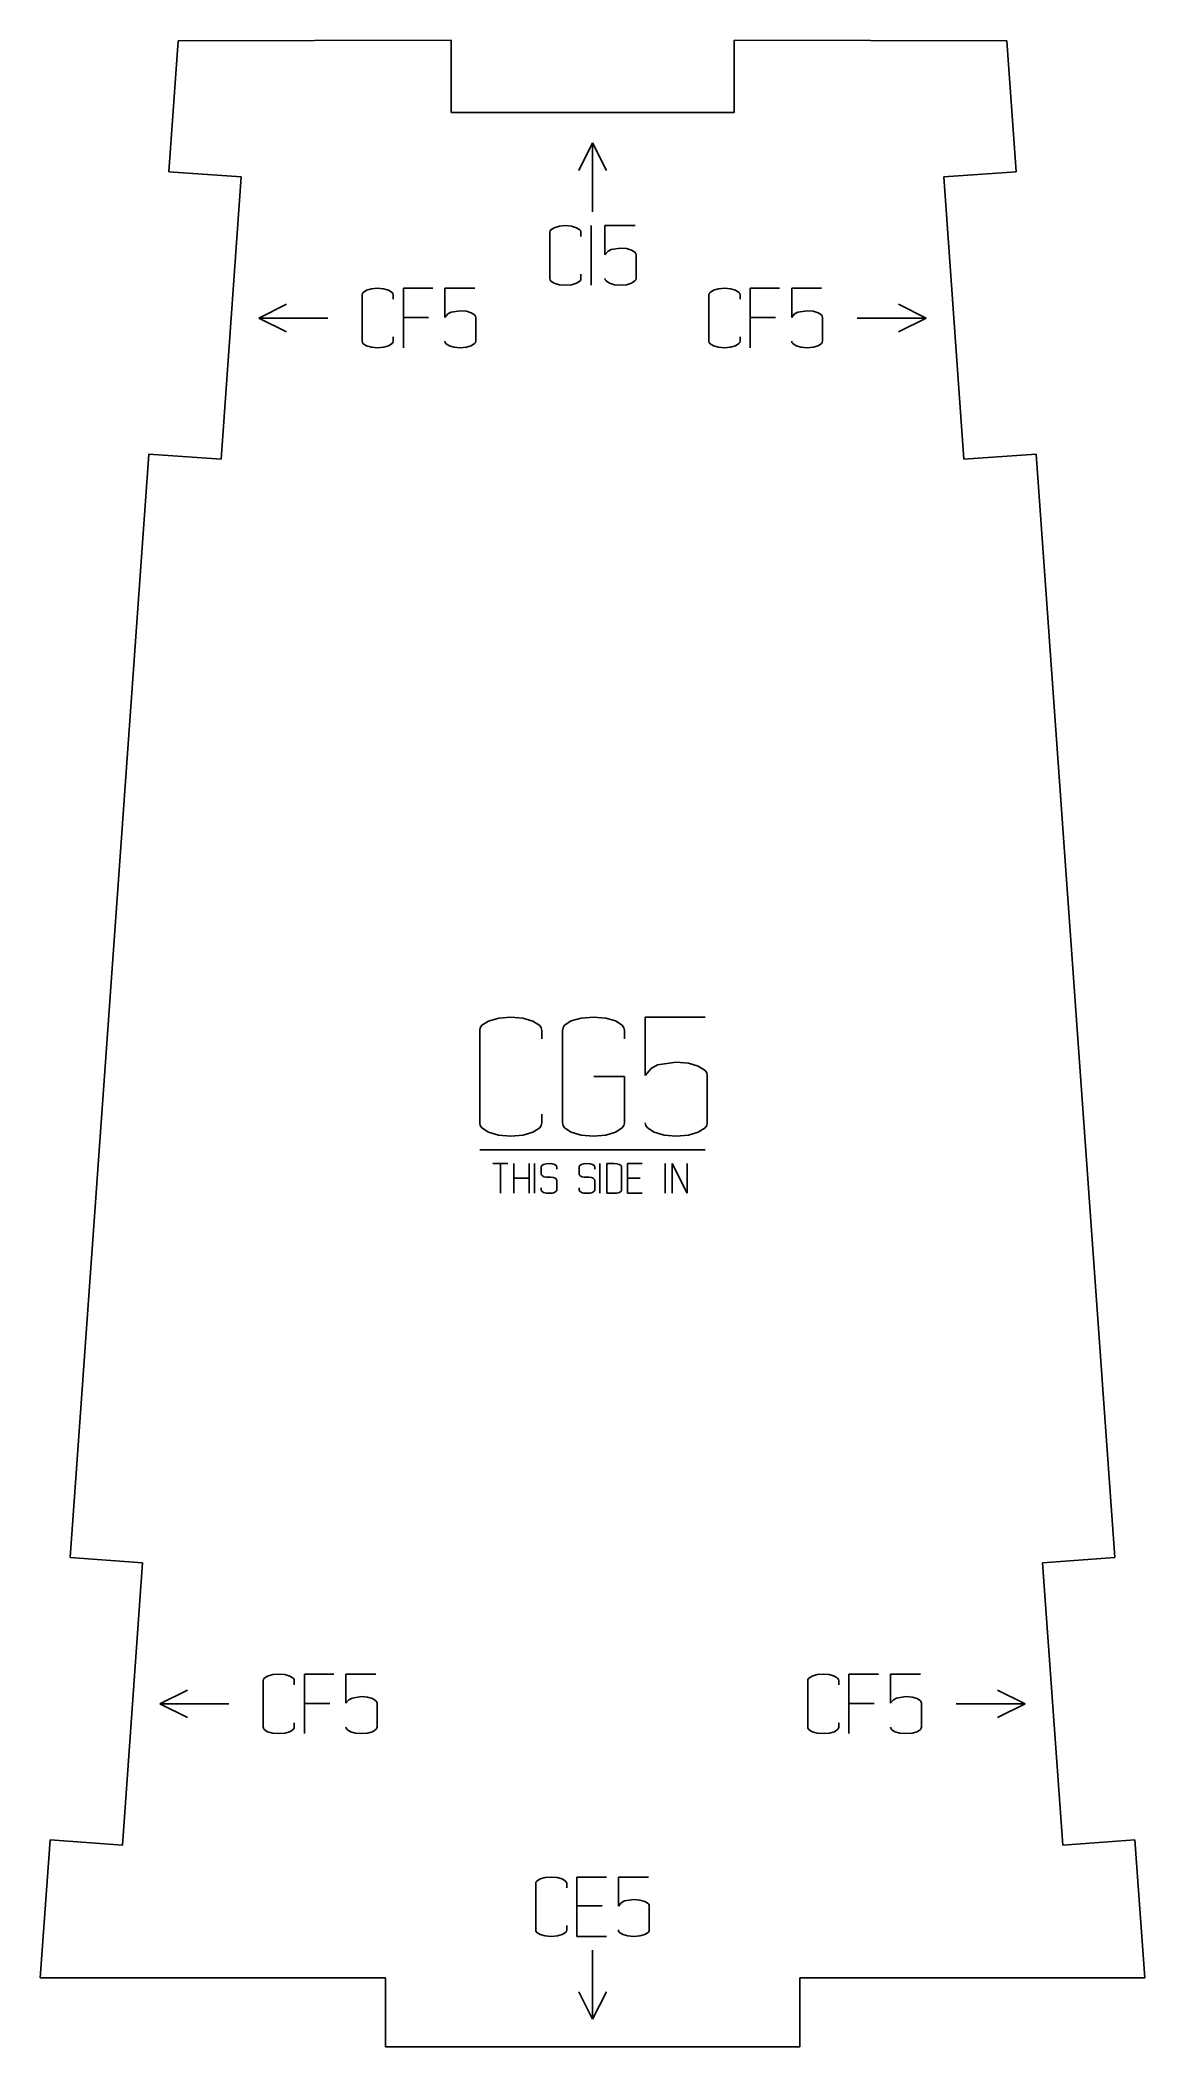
# Model space of a CAD drawing. Header units: millimetres. Extents: x 566 to 646, y -337 to -192.
import ezdxf

# ---------------------------------------------------------------- set-up
doc = ezdxf.new("R2010")
doc.units = ezdxf.units.MM
doc.layers.add('coding', color=2, linetype='Continuous')

msp = doc.modelspace()

# ---------------------------------------------------------------- linework, layer by layer
for p, q in [((575.15, -201.34), (575.83, -191.85)), ((575.83, -191.85), (595.58, -191.8)), ((595.58, -191.8), (595.58, -197.05)), ((616.08, -197.05), (616.09, -191.8)), ((635.83, -191.85), (616.09, -191.8)), ((636.5, -201.34), (635.83, -191.85)), ((595.58, -197.05), (616.08, -197.05)), ((580.39, -201.71), (575.15, -201.34)), ((578.93, -222.16), (580.39, -201.71)), ((631.27, -201.71), (636.5, -201.34)), ((632.72, -222.16), (631.27, -201.71)), ((568, -301.75), (573.69, -221.79)), ((573.69, -221.79), (578.93, -222.16)), ((637.96, -221.79), (632.72, -222.16)), ((643.66, -301.75), (637.96, -221.79)), ((573.23, -302.13), (568, -301.75)), ((571.78, -322.58), (573.23, -302.13)), ((638.42, -302.13), (643.66, -301.75)), ((639.88, -322.58), (638.42, -302.13)), ((566.54, -322.2), (565.83, -332.21)), ((566.54, -322.2), (571.78, -322.58)), ((645.11, -322.2), (639.88, -322.58)), ((645.83, -332.21), (645.11, -322.2)), ((565.83, -332.21), (590.83, -332.21)), ((590.83, -332.21), (590.83, -337.21)), ((620.83, -337.21), (620.83, -332.21)), ((620.83, -332.21), (645.83, -332.21)), ((590.83, -337.21), (620.83, -337.21))]:
    msp.add_line(p, q)
at = {"layer": 'coding'}
for p, q in [((604.83, -201.24), (605.83, -199.24)), ((605.83, -204.24), (605.83, -199.24)), ((606.83, -201.24), (605.83, -199.24)), ((602.74, -205.72), (602.76, -205.63)), ((602.76, -205.63), (602.74, -205.72)), ((602.74, -209.07), (602.74, -205.72)), ((602.74, -205.72), (602.74, -209.07)), ((602.76, -205.63), (602.82, -205.54)), ((602.82, -205.54), (602.76, -205.63)), ((602.82, -205.54), (603.06, -205.39)), ((603.06, -205.39), (602.82, -205.54)), ((603.06, -205.39), (603.43, -205.28)), ((603.43, -205.28), (603.06, -205.39)), ((603.43, -205.28), (603.87, -205.24)), ((603.87, -205.24), (603.43, -205.28)), ((603.87, -205.24), (604.3, -205.28)), ((604.3, -205.28), (603.87, -205.24)), ((604.3, -205.28), (604.67, -205.39)), ((604.67, -205.39), (604.3, -205.28)), ((604.67, -205.39), (604.91, -205.54)), ((604.91, -205.54), (604.67, -205.39)), ((604.91, -205.54), (604.97, -205.63)), ((604.97, -205.63), (604.91, -205.54)), ((604.97, -205.63), (604.99, -205.72)), ((604.99, -205.72), (604.97, -205.63)), ((604.99, -205.72), (604.99, -206.03)), ((604.99, -206.03), (604.99, -205.72)), ((605.73, -205.24), (605.73, -209.55)), ((606.73, -207.36), (606.73, -205.24)), ((606.73, -205.24), (608.91, -205.24)), ((608.91, -205.24), (606.73, -205.24)), ((606.73, -205.24), (606.73, -207.36)), ((606.95, -207.1), (606.73, -207.36)), ((606.73, -207.36), (606.95, -207.1)), ((607.18, -206.98), (606.95, -207.1)), ((606.95, -207.1), (607.18, -206.98)), ((607.86, -206.88), (607.18, -206.98)), ((607.18, -206.98), (607.86, -206.88)), ((608.3, -206.91), (607.86, -206.88)), ((607.86, -206.88), (608.3, -206.91)), ((608.66, -207.02), (608.3, -206.91)), ((608.3, -206.91), (608.66, -207.02)), ((608.9, -207.17), (608.66, -207.02)), ((608.66, -207.02), (608.9, -207.17)), ((608.96, -207.26), (608.9, -207.17)), ((608.9, -207.17), (608.96, -207.26)), ((608.98, -207.36), (608.96, -207.26)), ((608.96, -207.26), (608.98, -207.36)), ((608.98, -209.07), (608.98, -207.36)), ((608.98, -207.36), (608.98, -209.07)), ((602.76, -209.17), (602.74, -209.07)), ((602.74, -209.07), (602.76, -209.17)), ((602.82, -209.26), (602.76, -209.17)), ((602.76, -209.17), (602.82, -209.26)), ((603.06, -209.41), (602.82, -209.26)), ((602.82, -209.26), (603.06, -209.41)), ((604.91, -209.26), (604.67, -209.41)), ((604.67, -209.41), (604.91, -209.26)), ((604.97, -209.17), (604.91, -209.26)), ((604.91, -209.26), (604.97, -209.17)), ((604.99, -209.07), (604.97, -209.17)), ((604.97, -209.17), (604.99, -209.07)), ((604.99, -208.76), (604.99, -209.07)), ((604.99, -209.07), (604.99, -208.76)), ((606.75, -209.17), (606.73, -209.07)), ((606.73, -209.07), (606.75, -209.17)), ((606.81, -209.25), (606.75, -209.17)), ((606.75, -209.17), (606.81, -209.25)), ((607.06, -209.41), (606.81, -209.25)), ((606.81, -209.25), (607.06, -209.41)), ((608.66, -209.41), (608.9, -209.25)), ((608.9, -209.25), (608.66, -209.41)), ((608.9, -209.25), (608.96, -209.17)), ((608.96, -209.17), (608.9, -209.25)), ((608.96, -209.17), (608.98, -209.07)), ((608.98, -209.07), (608.96, -209.17)), ((589.14, -210.26), (589.16, -210.17)), ((589.14, -213.61), (589.14, -210.26)), ((589.16, -210.17), (589.22, -210.08)), ((589.22, -210.08), (589.46, -209.92)), ((589.46, -209.92), (589.82, -209.82)), ((589.82, -209.82), (590.26, -209.78)), ((590.26, -209.78), (590.7, -209.82)), ((590.7, -209.82), (591.06, -209.92)), ((591.06, -209.92), (591.31, -210.08)), ((591.31, -210.08), (591.37, -210.17)), ((591.37, -210.17), (591.39, -210.26)), ((591.39, -210.57), (591.39, -210.26)), ((592.13, -211.91), (592.13, -209.78)), ((594.26, -209.78), (592.13, -209.78)), ((597.3, -209.78), (595.13, -209.78)), ((595.13, -209.78), (595.13, -211.9)), ((603.42, -209.52), (603.06, -209.41)), ((603.06, -209.41), (603.42, -209.52)), ((603.87, -209.55), (603.42, -209.52)), ((603.42, -209.52), (603.87, -209.55)), ((604.31, -209.52), (603.87, -209.55)), ((603.87, -209.55), (604.31, -209.52)), ((604.67, -209.41), (604.31, -209.52)), ((604.31, -209.52), (604.67, -209.41)), ((607.42, -209.52), (607.06, -209.41)), ((607.06, -209.41), (607.42, -209.52)), ((607.86, -209.55), (607.42, -209.52)), ((608.3, -209.52), (607.86, -209.55)), ((608.3, -209.52), (608.66, -209.41)), ((608.66, -209.41), (608.3, -209.52)), ((614.26, -210.26), (614.28, -210.17)), ((614.26, -213.61), (614.26, -210.26)), ((614.28, -210.17), (614.34, -210.08)), ((614.34, -210.08), (614.58, -209.92)), ((614.58, -209.92), (614.94, -209.82)), ((614.94, -209.82), (615.38, -209.78)), ((615.38, -209.78), (615.82, -209.82)), ((615.82, -209.82), (616.18, -209.92)), ((616.18, -209.92), (616.42, -210.08)), ((616.42, -210.08), (616.49, -210.17)), ((616.49, -210.17), (616.51, -210.26)), ((616.51, -210.57), (616.51, -210.26)), ((617.25, -211.91), (617.25, -209.78)), ((619.38, -209.78), (617.25, -209.78)), ((622.42, -209.78), (620.25, -209.78)), ((620.25, -209.78), (620.25, -211.9)), ((583.66, -210.94), (581.66, -211.94)), ((586.66, -211.94), (581.66, -211.94)), ((583.66, -212.94), (581.66, -211.94)), ((592.13, -214.09), (592.13, -211.91)), ((593.96, -211.91), (592.13, -211.91)), ((595.13, -211.9), (595.34, -211.64)), ((595.58, -211.52), (595.34, -211.64)), ((596.25, -211.42), (595.58, -211.52)), ((596.25, -211.42), (596.69, -211.45)), ((596.69, -211.45), (597.05, -211.56)), ((597.05, -211.56), (597.29, -211.71)), ((597.29, -211.71), (597.35, -211.8)), ((597.35, -211.8), (597.37, -211.9)), ((597.37, -211.9), (597.37, -213.61)), ((617.25, -214.09), (617.25, -211.91)), ((619.08, -211.91), (617.25, -211.91)), ((620.25, -211.9), (620.46, -211.64)), ((620.7, -211.52), (620.46, -211.64)), ((621.37, -211.42), (620.7, -211.52)), ((621.37, -211.42), (621.81, -211.45)), ((621.81, -211.45), (622.17, -211.56)), ((622.17, -211.56), (622.41, -211.71)), ((622.41, -211.71), (622.47, -211.8)), ((622.47, -211.8), (622.49, -211.9)), ((622.49, -211.9), (622.49, -213.61)), ((624.99, -211.94), (629.99, -211.94)), ((627.99, -210.94), (629.99, -211.94)), ((627.99, -212.94), (629.99, -211.94)), ((589.16, -213.71), (589.14, -213.61)), ((589.22, -213.8), (589.16, -213.71)), ((591.37, -213.7), (591.31, -213.79)), ((591.39, -213.61), (591.37, -213.7)), ((591.39, -213.3), (591.39, -213.61)), ((595.13, -213.61), (595.15, -213.7)), ((595.21, -213.79), (595.15, -213.7)), ((597.35, -213.7), (597.29, -213.79)), ((597.37, -213.61), (597.35, -213.7)), ((614.28, -213.71), (614.26, -213.61)), ((614.34, -213.8), (614.28, -213.71)), ((616.49, -213.7), (616.42, -213.79)), ((616.51, -213.61), (616.49, -213.7)), ((616.51, -213.3), (616.51, -213.61)), ((620.25, -213.61), (620.27, -213.7)), ((620.33, -213.79), (620.27, -213.7)), ((622.47, -213.7), (622.41, -213.79)), ((622.49, -213.61), (622.47, -213.7)), ((589.46, -213.95), (589.22, -213.8)), ((589.82, -214.05), (589.46, -213.95)), ((590.26, -214.09), (589.82, -214.05)), ((590.71, -214.05), (590.26, -214.09)), ((591.06, -213.95), (590.71, -214.05)), ((591.31, -213.79), (591.06, -213.95)), ((595.45, -213.95), (595.21, -213.79)), ((595.81, -214.05), (595.45, -213.95)), ((596.25, -214.09), (595.81, -214.05)), ((596.69, -214.05), (596.25, -214.09)), ((597.05, -213.95), (596.69, -214.05)), ((597.29, -213.79), (597.05, -213.95)), ((614.58, -213.95), (614.34, -213.8)), ((614.94, -214.05), (614.58, -213.95)), ((615.38, -214.09), (614.94, -214.05)), ((615.83, -214.05), (615.38, -214.09)), ((616.18, -213.95), (615.83, -214.05)), ((616.42, -213.79), (616.18, -213.95)), ((620.57, -213.95), (620.33, -213.79)), ((620.93, -214.05), (620.57, -213.95)), ((621.37, -214.09), (620.93, -214.05)), ((621.81, -214.05), (621.37, -214.09)), ((622.17, -213.95), (621.81, -214.05)), ((622.41, -213.79), (622.17, -213.95)), ((597.82, -263.18), (597.7, -263.36)), ((598.3, -262.88), (597.82, -263.18)), ((599.04, -262.66), (598.3, -262.88)), ((599.91, -262.59), (599.04, -262.66)), ((599.91, -262.59), (600.78, -262.66)), ((600.78, -262.66), (601.51, -262.88)), ((602, -263.19), (601.51, -262.88)), ((603.81, -263.18), (603.69, -263.36)), ((603.81, -263.18), (604.29, -262.87)), ((605.01, -262.66), (604.29, -262.87)), ((605.01, -262.66), (605.89, -262.59)), ((605.89, -262.59), (606.78, -262.66)), ((606.78, -262.66), (607.5, -262.87)), ((607.98, -263.18), (607.5, -262.87)), ((607.98, -263.18), (608.1, -263.36)), ((613.99, -262.59), (609.64, -262.59)), ((609.64, -262.59), (609.64, -266.82)), ((597.7, -263.36), (597.67, -263.55)), ((597.67, -263.55), (597.67, -270.24)), ((602.12, -263.36), (602, -263.19)), ((602.12, -263.36), (602.16, -263.55)), ((602.16, -263.55), (602.16, -264.16)), ((603.69, -263.36), (603.65, -263.55)), ((603.65, -263.55), (603.65, -270.24)), ((608.14, -263.55), (608.1, -263.36)), ((608.14, -264.16), (608.14, -263.55)), ((610.08, -266.31), (610.54, -266.06)), ((610.54, -266.06), (611.89, -265.86)), ((611.89, -265.86), (612.77, -265.93)), ((613.49, -266.14), (612.77, -265.93)), ((605.92, -266.9), (608.14, -266.9)), ((608.14, -266.9), (608.14, -270.24)), ((609.64, -266.82), (610.08, -266.31)), ((613.49, -266.14), (613.98, -266.45)), ((613.98, -266.45), (614.1, -266.63)), ((614.1, -266.63), (614.14, -266.82)), ((614.14, -270.24), (614.14, -266.82)), ((597.67, -270.24), (597.7, -270.44)), ((597.7, -270.44), (597.82, -270.62)), ((602, -270.62), (602.12, -270.44)), ((602.12, -270.44), (602.16, -270.24)), ((602.16, -270.24), (602.16, -269.63)), ((603.65, -270.24), (603.69, -270.44)), ((603.69, -270.44), (603.81, -270.61)), ((607.98, -270.61), (608.1, -270.44)), ((608.14, -270.24), (608.1, -270.44)), ((609.64, -270.24), (609.68, -270.44)), ((609.68, -270.44), (609.8, -270.61)), ((614.1, -270.44), (613.98, -270.61)), ((614.14, -270.24), (614.1, -270.44)), ((597.82, -270.62), (598.3, -270.93)), ((598.3, -270.93), (599.02, -271.14)), ((599.02, -271.14), (599.91, -271.21)), ((599.91, -271.21), (600.8, -271.14)), ((600.8, -271.14), (601.51, -270.93)), ((601.51, -270.93), (602, -270.62)), ((603.81, -270.61), (604.29, -270.93)), ((604.29, -270.93), (605.01, -271.14)), ((605.01, -271.14), (605.89, -271.21)), ((605.89, -271.21), (606.78, -271.14)), ((606.78, -271.14), (607.5, -270.93)), ((607.5, -270.93), (607.98, -270.61)), ((609.8, -270.61), (610.28, -270.93)), ((611.01, -271.14), (610.28, -270.93)), ((611.89, -271.21), (611.01, -271.14)), ((612.77, -271.14), (611.89, -271.21)), ((613.49, -270.93), (612.77, -271.14)), ((613.49, -270.93), (613.98, -270.61)), ((597.67, -272.21), (613.99, -272.21)), ((599.16, -273.21), (598.62, -273.21)), ((598.62, -273.21), (599.69, -273.21)), ((599.69, -273.21), (599.16, -273.21)), ((599.16, -273.21), (599.16, -275.36)), ((599.16, -275.36), (599.16, -273.21)), ((600.12, -275.36), (600.12, -273.21)), ((600.12, -273.21), (600.12, -274.27)), ((601.24, -274.27), (601.24, -273.21)), ((601.24, -273.21), (601.24, -275.36)), ((601.62, -273.2), (601.62, -275.36)), ((602.13, -273.4), (602.16, -273.35)), ((602.16, -273.35), (602.13, -273.4)), ((602.16, -273.35), (602.28, -273.28)), ((602.28, -273.28), (602.16, -273.35)), ((602.28, -273.28), (602.46, -273.22)), ((602.46, -273.22), (602.28, -273.28)), ((602.46, -273.22), (602.68, -273.21)), ((602.68, -273.21), (602.46, -273.22)), ((602.68, -273.21), (602.9, -273.22)), ((602.9, -273.22), (602.68, -273.21)), ((602.9, -273.22), (603.08, -273.28)), ((603.08, -273.28), (602.9, -273.22)), ((603.08, -273.28), (603.2, -273.35)), ((603.2, -273.35), (603.08, -273.28)), ((603.2, -273.35), (603.23, -273.4)), ((603.23, -273.4), (603.2, -273.35)), ((604.87, -273.4), (604.9, -273.35)), ((604.9, -273.35), (604.87, -273.4)), ((604.9, -273.35), (605.02, -273.28)), ((605.02, -273.28), (604.9, -273.35)), ((605.02, -273.28), (605.2, -273.22)), ((605.2, -273.22), (605.02, -273.28)), ((605.2, -273.22), (605.42, -273.21)), ((605.42, -273.21), (605.2, -273.22)), ((605.42, -273.21), (605.65, -273.22)), ((605.65, -273.22), (605.42, -273.21)), ((605.65, -273.22), (605.83, -273.28)), ((605.83, -273.28), (605.65, -273.22)), ((605.83, -273.28), (605.95, -273.35)), ((605.95, -273.35), (605.83, -273.28)), ((605.95, -273.35), (605.98, -273.4)), ((605.98, -273.4), (605.95, -273.35)), ((606.36, -273.2), (606.36, -275.36)), ((606.86, -275.36), (606.86, -273.21)), ((606.86, -273.21), (607.37, -273.21)), ((607.37, -273.21), (607.58, -273.22)), ((607.58, -273.22), (607.77, -273.28)), ((607.77, -273.28), (607.89, -273.36)), ((607.89, -273.36), (607.92, -273.4)), ((608.36, -275.36), (608.36, -273.21)), ((608.36, -273.21), (609.42, -273.21)), ((609.42, -273.21), (608.36, -273.21)), ((608.36, -273.21), (608.36, -274.25)), ((611.1, -273.2), (611.1, -275.36)), ((611.6, -275.36), (611.6, -273.21)), ((611.6, -273.21), (612.68, -275.36)), ((612.68, -275.36), (611.6, -273.21)), ((611.6, -273.21), (611.6, -275.36)), ((612.68, -275.36), (612.68, -273.21)), ((612.68, -273.21), (612.68, -275.36)), ((600.12, -274.27), (601.24, -274.27)), ((601.24, -274.27), (600.12, -274.27)), ((600.12, -274.27), (600.12, -275.36)), ((601.24, -275.36), (601.24, -274.27)), ((602.12, -273.45), (602.13, -273.4)), ((602.13, -273.4), (602.12, -273.45)), ((602.12, -273.98), (602.12, -273.45)), ((602.12, -273.45), (602.12, -273.98)), ((602.13, -274.03), (602.12, -273.98)), ((602.12, -273.98), (602.13, -274.03)), ((602.17, -274.08), (602.13, -274.03)), ((602.13, -274.03), (602.17, -274.08)), ((602.31, -274.16), (602.17, -274.08)), ((602.17, -274.08), (602.31, -274.16)), ((602.48, -274.18), (602.31, -274.16)), ((602.31, -274.16), (602.48, -274.18)), ((602.82, -274.19), (602.48, -274.18)), ((602.48, -274.18), (602.82, -274.19)), ((603, -274.21), (602.82, -274.19)), ((602.82, -274.19), (603, -274.21)), ((603.14, -274.27), (603, -274.21)), ((603, -274.21), (603.14, -274.27)), ((603.22, -274.36), (603.14, -274.27)), ((603.14, -274.27), (603.22, -274.36)), ((603.25, -274.48), (603.22, -274.36)), ((603.22, -274.36), (603.25, -274.48)), ((603.23, -273.4), (603.24, -273.45)), ((603.24, -273.45), (603.23, -273.4)), ((603.24, -273.45), (603.24, -273.6)), ((603.24, -273.6), (603.24, -273.45)), ((603.24, -275.12), (603.25, -274.48)), ((603.25, -274.48), (603.24, -275.12)), ((604.86, -273.45), (604.87, -273.4)), ((604.87, -273.4), (604.86, -273.45)), ((604.86, -273.98), (604.86, -273.45)), ((604.86, -273.45), (604.86, -273.98)), ((604.87, -274.03), (604.86, -273.98)), ((604.86, -273.98), (604.87, -274.03)), ((604.91, -274.08), (604.87, -274.03)), ((604.87, -274.03), (604.91, -274.08)), ((605.06, -274.16), (604.91, -274.08)), ((604.91, -274.08), (605.06, -274.16)), ((605.22, -274.18), (605.06, -274.16)), ((605.06, -274.16), (605.22, -274.18)), ((605.56, -274.19), (605.22, -274.18)), ((605.22, -274.18), (605.56, -274.19)), ((605.75, -274.21), (605.56, -274.19)), ((605.56, -274.19), (605.75, -274.21)), ((605.88, -274.27), (605.75, -274.21)), ((605.75, -274.21), (605.88, -274.27)), ((605.96, -274.36), (605.88, -274.27)), ((605.88, -274.27), (605.96, -274.36)), ((605.99, -274.48), (605.96, -274.36)), ((605.96, -274.36), (605.99, -274.48)), ((605.98, -273.4), (605.99, -273.45)), ((605.99, -273.45), (605.98, -273.4)), ((605.99, -273.45), (605.99, -273.6)), ((605.99, -273.6), (605.99, -273.45)), ((605.99, -275.12), (605.99, -274.48)), ((605.99, -274.48), (605.99, -275.12)), ((607.92, -273.4), (607.93, -273.45)), ((607.93, -273.45), (607.93, -275.12)), ((608.36, -274.25), (609.27, -274.25)), ((609.27, -274.25), (608.36, -274.25)), ((608.36, -274.25), (608.36, -275.36)), ((602.12, -274.97), (602.12, -275.12)), ((602.12, -275.12), (602.12, -274.97)), ((602.12, -275.12), (602.13, -275.17)), ((602.13, -275.17), (602.12, -275.12)), ((602.13, -275.17), (602.16, -275.21)), ((602.16, -275.21), (602.13, -275.17)), ((602.16, -275.21), (602.28, -275.29)), ((602.28, -275.29), (602.16, -275.21)), ((602.28, -275.29), (602.46, -275.34)), ((602.46, -275.34), (602.28, -275.29)), ((602.46, -275.34), (602.68, -275.36)), ((602.68, -275.36), (602.46, -275.34)), ((602.68, -275.36), (602.9, -275.34)), ((602.9, -275.34), (602.68, -275.36)), ((602.9, -275.34), (603.08, -275.29)), ((603.08, -275.29), (602.9, -275.34)), ((603.08, -275.29), (603.2, -275.21)), ((603.2, -275.21), (603.08, -275.29)), ((603.2, -275.21), (603.23, -275.17)), ((603.23, -275.17), (603.2, -275.21)), ((603.23, -275.17), (603.24, -275.12)), ((603.24, -275.12), (603.23, -275.17)), ((604.86, -274.97), (604.86, -275.12)), ((604.86, -275.12), (604.86, -274.97)), ((604.86, -275.12), (604.87, -275.17)), ((604.87, -275.17), (604.86, -275.12)), ((604.87, -275.17), (604.9, -275.21)), ((604.9, -275.21), (604.87, -275.17)), ((604.9, -275.21), (605.02, -275.29)), ((605.02, -275.29), (604.9, -275.21)), ((605.02, -275.29), (605.2, -275.34)), ((605.2, -275.34), (605.02, -275.29)), ((605.2, -275.34), (605.42, -275.36)), ((605.42, -275.36), (605.2, -275.34)), ((605.42, -275.36), (605.65, -275.34)), ((605.65, -275.34), (605.42, -275.36)), ((605.65, -275.34), (605.83, -275.29)), ((605.83, -275.29), (605.65, -275.34)), ((605.83, -275.29), (605.95, -275.21)), ((605.95, -275.21), (605.83, -275.29)), ((605.95, -275.21), (605.98, -275.17)), ((605.98, -275.17), (605.95, -275.21)), ((605.98, -275.17), (605.99, -275.12)), ((605.99, -275.12), (605.98, -275.17)), ((607.37, -275.36), (606.86, -275.36)), ((607.59, -275.34), (607.37, -275.36)), ((607.77, -275.29), (607.59, -275.34)), ((607.89, -275.21), (607.77, -275.29)), ((607.92, -275.17), (607.89, -275.21)), ((607.93, -275.12), (607.92, -275.17)), ((608.36, -275.36), (609.42, -275.36)), ((609.42, -275.36), (608.36, -275.36)), ((581.98, -310.68), (582, -310.58)), ((581.98, -314.03), (581.98, -310.68)), ((582, -310.58), (582.06, -310.49)), ((582.06, -310.49), (582.3, -310.34)), ((582.3, -310.34), (582.67, -310.23)), ((582.67, -310.23), (583.11, -310.2)), ((583.11, -310.2), (583.54, -310.23)), ((583.54, -310.23), (583.91, -310.34)), ((583.91, -310.34), (584.15, -310.5)), ((584.15, -310.5), (584.21, -310.59)), ((584.21, -310.59), (584.23, -310.68)), ((584.23, -310.98), (584.23, -310.68)), ((584.98, -312.33), (584.98, -310.2)), ((587.1, -310.2), (584.98, -310.2)), ((590.14, -310.2), (587.97, -310.2)), ((587.97, -310.2), (587.97, -312.31)), ((621.41, -310.68), (621.43, -310.58)), ((621.41, -314.03), (621.41, -310.68)), ((621.43, -310.58), (621.49, -310.49)), ((621.49, -310.49), (621.73, -310.34)), ((621.73, -310.34), (622.1, -310.23)), ((622.1, -310.23), (622.54, -310.2)), ((622.54, -310.2), (622.97, -310.23)), ((622.97, -310.23), (623.34, -310.34)), ((623.34, -310.34), (623.58, -310.5)), ((623.58, -310.5), (623.64, -310.59)), ((623.64, -310.59), (623.66, -310.68)), ((623.66, -310.98), (623.66, -310.68)), ((624.4, -312.33), (624.4, -310.2)), ((626.53, -310.2), (624.4, -310.2)), ((629.57, -310.2), (627.4, -310.2)), ((627.4, -310.2), (627.4, -312.31)), ((576.5, -311.35), (574.5, -312.35)), ((579.5, -312.35), (574.5, -312.35)), ((576.5, -313.35), (574.5, -312.35)), ((584.98, -314.51), (584.98, -312.33)), ((586.8, -312.33), (584.98, -312.33)), ((587.97, -312.31), (588.19, -312.06)), ((588.42, -311.93), (588.19, -312.06)), ((589.1, -311.83), (588.42, -311.93)), ((589.1, -311.83), (589.54, -311.87)), ((589.54, -311.87), (589.9, -311.97)), ((589.9, -311.97), (590.14, -312.13)), ((590.14, -312.13), (590.2, -312.22)), ((590.2, -312.22), (590.22, -312.31)), ((590.22, -312.31), (590.22, -314.03)), ((624.4, -314.51), (624.4, -312.33)), ((626.23, -312.33), (624.4, -312.33)), ((627.4, -312.31), (627.62, -312.06)), ((627.85, -311.93), (627.62, -312.06)), ((628.52, -311.83), (627.85, -311.93)), ((628.52, -311.83), (628.97, -311.87)), ((628.97, -311.87), (629.33, -311.97)), ((629.33, -311.97), (629.57, -312.13)), ((629.57, -312.13), (629.63, -312.22)), ((629.63, -312.22), (629.65, -312.31)), ((629.65, -312.31), (629.65, -314.03)), ((632.15, -312.35), (637.15, -312.35)), ((635.15, -311.35), (637.15, -312.35)), ((635.15, -313.35), (637.15, -312.35)), ((582, -314.12), (581.98, -314.03)), ((584.23, -314.03), (584.21, -314.12)), ((584.23, -313.72), (584.23, -314.03)), ((587.97, -314.03), (587.99, -314.12)), ((590.22, -314.03), (590.2, -314.12)), ((621.43, -314.12), (621.41, -314.03)), ((623.66, -314.03), (623.64, -314.12)), ((623.66, -313.72), (623.66, -314.03)), ((627.4, -314.03), (627.42, -314.12)), ((629.65, -314.03), (629.63, -314.12)), ((582.06, -314.21), (582, -314.12)), ((582.3, -314.37), (582.06, -314.21)), ((582.66, -314.47), (582.3, -314.37)), ((583.11, -314.51), (582.66, -314.47)), ((583.55, -314.47), (583.11, -314.51)), ((583.91, -314.37), (583.55, -314.47)), ((584.15, -314.21), (583.91, -314.37)), ((584.21, -314.12), (584.15, -314.21)), ((588.05, -314.21), (587.99, -314.12)), ((588.29, -314.37), (588.05, -314.21)), ((588.66, -314.47), (588.29, -314.37)), ((589.1, -314.51), (588.66, -314.47)), ((589.54, -314.47), (589.1, -314.51)), ((589.9, -314.37), (589.54, -314.47)), ((590.14, -314.21), (589.9, -314.37)), ((590.2, -314.12), (590.14, -314.21)), ((621.49, -314.21), (621.43, -314.12)), ((621.73, -314.37), (621.49, -314.21)), ((622.09, -314.47), (621.73, -314.37)), ((622.54, -314.51), (622.09, -314.47)), ((622.98, -314.47), (622.54, -314.51)), ((623.34, -314.37), (622.98, -314.47)), ((623.58, -314.21), (623.34, -314.37)), ((623.64, -314.12), (623.58, -314.21)), ((627.48, -314.21), (627.42, -314.12)), ((627.72, -314.37), (627.48, -314.21)), ((628.08, -314.47), (627.72, -314.37)), ((628.52, -314.51), (628.08, -314.47)), ((628.97, -314.47), (628.52, -314.51)), ((629.33, -314.37), (628.97, -314.47)), ((629.57, -314.21), (629.33, -314.37)), ((629.63, -314.12), (629.57, -314.21)), ((601.71, -325.38), (601.73, -325.28)), ((601.73, -325.28), (601.71, -325.38)), ((601.71, -328.73), (601.71, -325.38)), ((601.71, -325.38), (601.71, -328.73)), ((601.73, -325.28), (601.79, -325.19)), ((601.79, -325.19), (601.73, -325.28)), ((601.79, -325.19), (602.03, -325.04)), ((602.03, -325.04), (601.79, -325.19)), ((602.03, -325.04), (602.39, -324.93)), ((602.39, -324.93), (602.03, -325.04)), ((602.39, -324.93), (602.83, -324.9)), ((602.83, -324.9), (602.39, -324.93)), ((602.83, -324.9), (603.27, -324.93)), ((603.27, -324.93), (602.83, -324.9)), ((603.27, -324.93), (603.63, -325.04)), ((603.63, -325.04), (603.27, -324.93)), ((603.63, -325.04), (603.87, -325.2)), ((603.87, -325.2), (603.63, -325.04)), ((603.87, -325.2), (603.94, -325.29)), ((603.94, -325.29), (603.87, -325.2)), ((603.94, -325.29), (603.96, -325.38)), ((603.96, -325.38), (603.94, -325.29)), ((603.96, -325.38), (603.96, -325.69)), ((603.96, -325.69), (603.96, -325.38)), ((604.7, -329.21), (604.7, -324.9)), ((604.7, -324.9), (606.83, -324.9)), ((606.83, -324.9), (604.7, -324.9)), ((604.7, -324.9), (604.7, -326.99)), ((607.7, -327.01), (607.7, -324.9)), ((607.7, -324.9), (609.87, -324.9)), ((609.87, -324.9), (607.7, -324.9)), ((607.7, -324.9), (607.7, -327.01)), ((604.7, -326.99), (606.53, -326.99)), ((606.53, -326.99), (604.7, -326.99)), ((604.7, -326.99), (604.7, -329.21)), ((607.91, -326.76), (607.7, -327.01)), ((607.7, -327.01), (607.91, -326.76)), ((608.15, -326.63), (607.91, -326.76)), ((607.91, -326.76), (608.15, -326.63)), ((608.82, -326.53), (608.15, -326.63)), ((608.15, -326.63), (608.82, -326.53)), ((609.26, -326.57), (608.82, -326.53)), ((608.82, -326.53), (609.26, -326.57)), ((609.62, -326.67), (609.26, -326.57)), ((609.26, -326.57), (609.62, -326.67)), ((609.86, -326.83), (609.62, -326.67)), ((609.62, -326.67), (609.86, -326.83)), ((609.92, -326.92), (609.86, -326.83)), ((609.86, -326.83), (609.92, -326.92)), ((609.94, -327.01), (609.92, -326.92)), ((609.92, -326.92), (609.94, -327.01)), ((609.94, -328.73), (609.94, -327.01)), ((609.94, -327.01), (609.94, -328.73)), ((603.96, -328.42), (603.96, -328.73)), ((603.96, -328.73), (603.96, -328.42)), ((601.73, -328.82), (601.71, -328.73)), ((601.71, -328.73), (601.73, -328.82)), ((601.79, -328.91), (601.73, -328.82)), ((601.73, -328.82), (601.79, -328.91)), ((602.03, -329.07), (601.79, -328.91)), ((601.79, -328.91), (602.03, -329.07)), ((602.39, -329.17), (602.03, -329.07)), ((602.03, -329.07), (602.39, -329.17)), ((602.83, -329.21), (602.39, -329.17)), ((602.39, -329.17), (602.83, -329.21)), ((603.28, -329.17), (602.83, -329.21)), ((602.83, -329.21), (603.28, -329.17)), ((603.63, -329.07), (603.28, -329.17)), ((603.28, -329.17), (603.63, -329.07)), ((603.87, -328.91), (603.63, -329.07)), ((603.63, -329.07), (603.87, -328.91)), ((603.94, -328.82), (603.87, -328.91)), ((603.87, -328.91), (603.94, -328.82)), ((603.96, -328.73), (603.94, -328.82)), ((603.94, -328.82), (603.96, -328.73)), ((604.7, -329.21), (606.83, -329.21)), ((606.83, -329.21), (604.7, -329.21)), ((607.72, -328.82), (607.7, -328.73)), ((607.7, -328.73), (607.72, -328.82)), ((607.78, -328.91), (607.72, -328.82)), ((607.72, -328.82), (607.78, -328.91)), ((608.02, -329.07), (607.78, -328.91)), ((607.78, -328.91), (608.02, -329.07)), ((608.38, -329.17), (608.02, -329.07)), ((608.82, -329.21), (608.38, -329.17)), ((609.26, -329.17), (608.82, -329.21)), ((609.62, -329.07), (609.26, -329.17)), ((609.62, -329.07), (609.86, -328.91)), ((609.86, -328.91), (609.62, -329.07)), ((609.86, -328.91), (609.92, -328.82)), ((609.92, -328.82), (609.86, -328.91)), ((609.92, -328.82), (609.94, -328.73)), ((609.94, -328.73), (609.92, -328.82)), ((605.83, -330.21), (605.83, -335.21)), ((604.83, -333.21), (605.83, -335.21)), ((606.83, -333.21), (605.83, -335.21))]:
    msp.add_line(p, q, dxfattribs=at)

doc.saveas('drawing.dxf')
